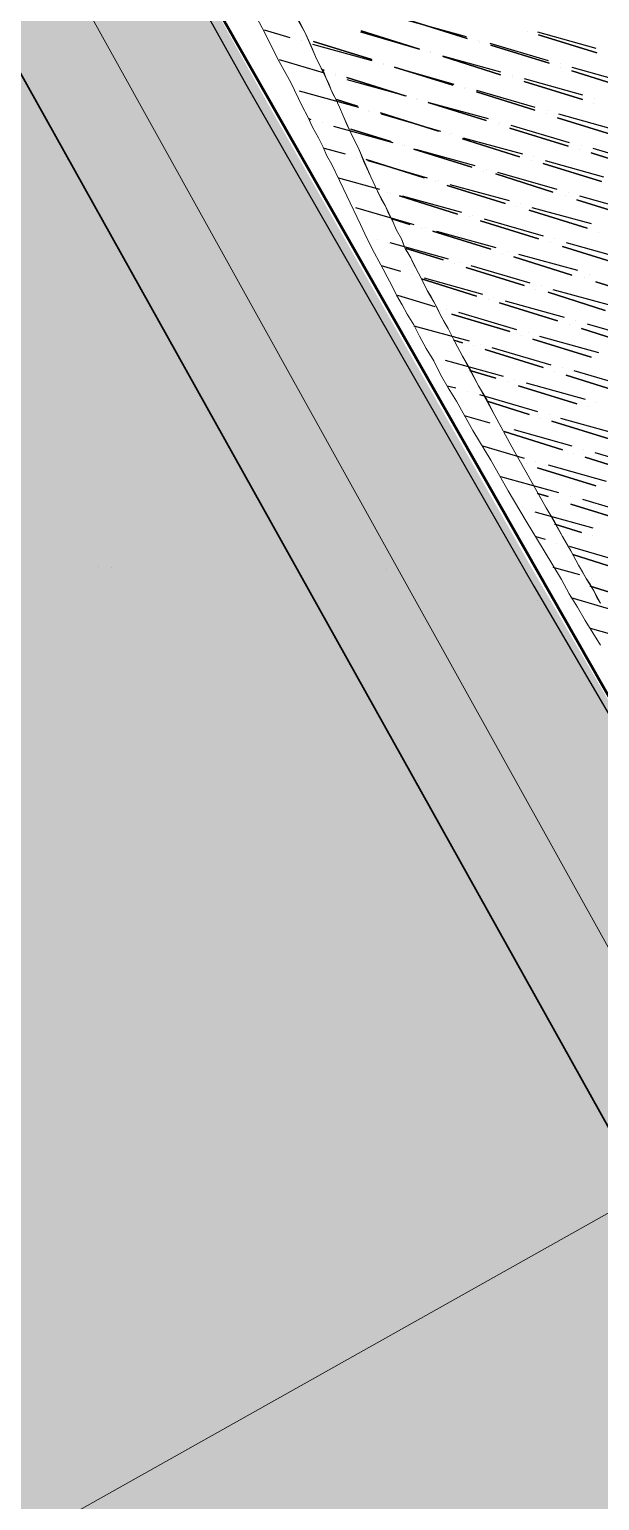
# Model space of a CAD drawing. Header units: millimetres. Extents: x -5841 to 140562, y 1006 to 102310.
# Drawn here: x 102873 to 103506, y 36727 to 38359 of the extents above; entities that cross this region are included whole.
import ezdxf

# ---------------------------------------------------------------- set-up
doc = ezdxf.new("R2010")
doc.units = ezdxf.units.MM
doc.header["$LTSCALE"] = 10
doc.layers.add('PDF18_0', color=7, linetype='Continuous')
doc.layers.add('PDF18_WALLS', color=7, linetype='Continuous')
for name, color, linetype, true_color in [('PDF18_1_DRAWING', 72, 'Continuous', 0x5cb800), ('PDF18_KD - WALL - LOADBEARING', 253, 'Continuous', 0xc0ab87), ('PDF18_SURVEY_POINTS', 251, 'Continuous', 0x636466)]:
    doc.layers.add(name, color=color, linetype=linetype, true_color=true_color)

msp = doc.modelspace()

# ---------------------------------------------------------------- linework, layer by layer
at = {"layer": 'PDF18_0', "color": 1, "lineweight": 60}
msp.add_lwpolyline([(105335.9, 37880.8), (103841.6, 37047.9), (102962.1, 38592), (102793.8, 38887.2), (102962.1, 38592), (103841.6, 37047.9), (105335.9, 37880.8), (103841.6, 37047.9), (102962.1, 38592), (102793.8, 38887.2), (102543, 39452.4), (95831.2, 38675.6), (95818.5, 38660.8), (91849.9, 37215.1)], dxfattribs=at)
at = {"layer": 'PDF18_0', "lineweight": 0}
for points in [[(103103.9, 38412.1), (103134.6, 38354.9), (103148.4, 38326.3), (103163.2, 38299.9), (103175.9, 38273.4), (103182.2, 38261.8), (103187.5, 38250.1), (103193.9, 38238.5), (103199.2, 38227.9), (103203.4, 38218.4), (103208.7, 38208.9), (103217.2, 38190.9), (103225.6, 38173.9), (103240.5, 38142.2), (103247.9, 38126.3), (103256.3, 38110.4), (103265.8, 38092.5), (103270.1, 38084), (103275.4, 38074.5), (103280.7, 38063.9), (103287, 38053.3), (103292.3, 38042.7), (103299.7, 38031.1), (103306.1, 38018.4), (103313.5, 38004.6), (103321.9, 37990.9), (103329.3, 37976), (103337.8, 37961.2), (103347.3, 37946.4), (103365.3, 37913.6), (103385.4, 37880.8), (103404.5, 37846.9), (103424.6, 37813.1), (103444.7, 37780.3), (103463.8, 37748.5), (103472.2, 37732.6), (103481.7, 37717.8), (103490.2, 37703), (103498.7, 37689.2), (103507.1, 37675.5)], [(103165.3, 38382.4), (103179.1, 38354.9), (103190.7, 38328.5), (103197.1, 38315.8), (103202.4, 38304.1), (103207.6, 38292.5), (103212.9, 38281.9), (103217.2, 38272.4), (103221.4, 38262.8), (103229.9, 38243.8), (103238.3, 38226.9), (103252.1, 38195.1), (103259.5, 38179.2), (103268, 38163.4), (103276.4, 38145.4), (103280.7, 38135.8), (103286, 38126.3), (103290.2, 38115.7), (103296.5, 38105.2), (103301.8, 38094.6), (103308.2, 38081.9), (103314.5, 38069.2), (103321.9, 38056.5), (103329.3, 38041.7), (103337.8, 38026.8), (103345.2, 38012), (103353.7, 37996.2), (103371.7, 37963.3), (103389.7, 37930.5), (103408.7, 37895.6), (103427.8, 37861.7), (103446.8, 37827.9), (103464.8, 37796.1), (103474.3, 37780.3), (103482.8, 37764.4), (103491.3, 37749.6), (103499.7, 37735.8), (103507.1, 37722.1)], [(103171.7, 38367.6), (103179.1, 38354.9), (103185.4, 38341.2), (103190.7, 38328.5), (103197.1, 38315.8), (103200.2, 38310.5), (103202.4, 38304.1), (103205.5, 38298.8), (103207.6, 38292.5), (103209.8, 38287.2), (103212.9, 38281.9), (103217.2, 38272.4), (103221.4, 38262.8), (103225.6, 38253.3), (103229.9, 38243.8), (103234.1, 38235.3), (103238.3, 38226.9), (103241.5, 38219.5), (103244.7, 38211), (103252.1, 38195.1), (103259.5, 38179.2), (103263.7, 38170.8), (103268, 38163.4), (103272.2, 38153.8), (103276.4, 38145.4), (103280.7, 38135.8), (103286, 38126.3), (103288.1, 38121), (103290.2, 38115.7), (103293.4, 38110.4), (103296.5, 38105.2), (103298.7, 38099.9), (103301.8, 38094.6), (103305, 38088.2), (103308.2, 38081.9), (103311.4, 38075.5), (103314.5, 38069.2), (103318.8, 38062.8), (103321.9, 38056.5), (103326.2, 38049.1), (103329.3, 38041.7), (103333.6, 38034.3), (103337.8, 38026.8), (103345.2, 38012), (103353.7, 37996.2), (103363.2, 37980.3), (103371.7, 37963.3), (103381.2, 37947.5), (103389.7, 37930.5), (103408.7, 37895.6), (103427.8, 37861.7), (103437.3, 37844.8), (103446.8, 37827.9), (103456.3, 37812), (103464.8, 37796.1), (103474.3, 37780.3), (103482.8, 37764.4), (103487, 37757), (103491.3, 37749.6), (103495.5, 37743.2), (103499.7, 37735.8), (103502.9, 37728.4), (103507.1, 37722.1)], [(103507.1, 37722.1), (103499.7, 37735.8), (103491.3, 37749.6), (103482.8, 37764.4), (103474.3, 37780.3), (103464.8, 37796.1), (103456.3, 37812), (103446.8, 37827.9), (103427.8, 37861.7), (103408.7, 37895.6), (103389.7, 37930.5), (103371.7, 37963.3), (103363.2, 37980.3), (103353.7, 37996.2), (103345.2, 38012), (103337.8, 38026.8), (103329.3, 38041.7), (103321.9, 38056.5), (103314.5, 38069.2), (103308.2, 38081.9), (103301.8, 38094.6), (103296.5, 38105.2), (103290.2, 38115.7), (103286, 38126.3), (103280.7, 38135.8), (103276.4, 38145.4), (103272.2, 38153.8), (103268, 38163.4), (103259.5, 38179.2), (103252.1, 38195.1), (103244.7, 38211), (103238.3, 38226.9), (103229.9, 38243.8), (103225.6, 38253.3), (103221.4, 38262.8), (103217.2, 38272.4), (103212.9, 38281.9), (103207.6, 38292.5), (103202.4, 38304.1), (103197.1, 38315.8), (103190.7, 38328.5), (103185.4, 38341.2), (103179.1, 38354.9), (103171.7, 38367.6)]]:
    msp.add_lwpolyline(points, dxfattribs=at)
at = {"layer": 'PDF18_0', "lineweight": 25}
for points in [[(103119.8, 38283), (103119.8, 38283)], [(102949.4, 37763.3), (102949.4, 37763.3)], [(103269, 37759.1), (103269, 37759.1)], [(103437.3, 37725.2), (103437.3, 37725.2)]]:
    msp.add_lwpolyline(points, dxfattribs=at)
at = {"layer": 'PDF18_1_DRAWING', "lineweight": 25}
for points in [[(103293.4, 38368.7), (103357.9, 38350.7)], [(103295.5, 38368.7), (103359, 38348.6)], [(103133.6, 38358.1), (103162.1, 38349.6)], [(103240.5, 38356), (103306.1, 38336.9), (103241.5, 38357), (103306.1, 38336.9), (103241.5, 38357)], [(103425.7, 38356), (103425.7, 38356)], [(103425.7, 38356), (103425.7, 38356)], [(103425.7, 38356), (103425.7, 38356)], [(103437.3, 38356), (103501.9, 38338)], [(103438.4, 38352.8), (103502.9, 38332.7)], [(103174.8, 38346.5), (103174.8, 38346.5)], [(103187.5, 38342.2), (103253.2, 38324.2)], [(103188.6, 38345.4), (103253.2, 38325.3)], [(103318.8, 38333.8), (103318.8, 38333.8)], [(103371.7, 38346.5), (103371.7, 38346.5)], [(103372.7, 38344.3), (103372.7, 38344.3)], [(103372.7, 38344.3), (103372.7, 38344.3)], [(103372.7, 38344.3), (103372.7, 38344.3)], [(103384.4, 38343.3), (103448.9, 38324.2)], [(103385.4, 38341.2), (103450, 38321.1)], [(103150.5, 38325.3), (103200.2, 38310.5)], [(103265.8, 38321.1), (103265.8, 38321.1)], [(103265.8, 38321.1), (103265.8, 38321.1)], [(103265.8, 38321.1), (103265.8, 38321.1)], [(103265.8, 38320), (103265.8, 38320)], [(103318.8, 38332.7), (103318.8, 38332.7)], [(103318.8, 38332.7), (103318.8, 38332.7)], [(103318.8, 38332.7), (103318.8, 38332.7)], [(103331.5, 38329.5), (103396, 38311.5)], [(103332.5, 38328.5), (103396, 38308.4)], [(103462.7, 38321.1), (103462.7, 38321.1)], [(103198.1, 38313.6), (103200.2, 38313.6)], [(103212.9, 38309.4), (103212.9, 38309.4)], [(103212.9, 38309.4), (103212.9, 38309.4)], [(103212.9, 38309.4), (103212.9, 38309.4)], [(103212.9, 38307.3), (103212.9, 38307.3)], [(103225.6, 38305.2), (103290.2, 38285.1)], [(103225.6, 38303.1), (103291.2, 38285.1)], [(103343.1, 38296.7), (103278.5, 38316.8), (103343.1, 38296.7), (103278.5, 38316.8), (103344.2, 38297.8)], [(103409.8, 38307.3), (103409.8, 38307.3)], [(103409.8, 38305.2), (103409.8, 38305.2)], [(103409.8, 38305.2), (103409.8, 38305.2)], [(103409.8, 38305.2), (103409.8, 38305.2)], [(103422.5, 38304.1), (103487, 38286.1)], [(103422.5, 38300.9), (103487, 38280.8)], [(103462.7, 38316.8), (103462.7, 38316.8)], [(103462.7, 38316.8), (103462.7, 38316.8)], [(103462.7, 38316.8), (103462.7, 38316.8)], [(103475.4, 38316.8), (103540, 38298.8)], [(103475.4, 38312.6), (103540, 38292.5)], [(103172.7, 38290.4), (103238.3, 38272.4)], [(103355.8, 38293.5), (103355.8, 38293.5)], [(103355.8, 38293.5), (103355.8, 38293.5)], [(103355.8, 38293.5), (103355.8, 38293.5)], [(103356.9, 38294.6), (103356.9, 38294.6)], [(103369.6, 38291.4), (103434.1, 38272.4)], [(103369.6, 38289.3), (103434.1, 38269.2)], [(103214, 38280.8), (103237.3, 38273.4)], [(103250, 38269.2), (103250, 38269.2)], [(103250, 38269.2), (103250, 38269.2)], [(103250, 38269.2), (103250, 38269.2)], [(103302.9, 38280.8), (103302.9, 38280.8)], [(103302.9, 38280.8), (103302.9, 38280.8)], [(103302.9, 38280.8), (103302.9, 38280.8)], [(103303.9, 38281.9), (103303.9, 38281.9)], [(103315.6, 38277.7), (103380.1, 38257.6)], [(103316.6, 38277.7), (103382.3, 38259.7)], [(103447.9, 38269.2), (103447.9, 38269.2)], [(103499.7, 38276.6), (103499.7, 38276.6)], [(103499.7, 38276.6), (103499.7, 38276.6)], [(103499.7, 38276.6), (103499.7, 38276.6)], [(103500.8, 38281.9), (103500.8, 38281.9)], [(103183.3, 38259.7), (103185.4, 38258.6)], [(103198.1, 38255.4), (103198.1, 38255.4)], [(103251, 38268.1), (103251, 38268.1)], [(103262.7, 38266), (103327.2, 38245.9)], [(103263.7, 38265), (103329.3, 38245.9)], [(103393.9, 38253.3), (103393.9, 38253.3)], [(103393.9, 38253.3), (103393.9, 38253.3)], [(103393.9, 38253.3), (103393.9, 38253.3)], [(103395, 38255.4), (103395, 38255.4)], [(103407.7, 38252.3), (103472.2, 38233.2)], [(103446.8, 38265), (103446.8, 38265)], [(103446.8, 38265), (103446.8, 38265)], [(103446.8, 38265), (103446.8, 38265)], [(103459.5, 38260.7), (103524.1, 38240.6)], [(103460.6, 38265), (103525.1, 38247)], [(103210.8, 38251.2), (103276.4, 38233.2)], [(103229.9, 38248), (103274.3, 38234.3)], [(103339.9, 38241.7), (103339.9, 38241.7)], [(103339.9, 38241.7), (103339.9, 38241.7)], [(103339.9, 38241.7), (103339.9, 38241.7)], [(103342, 38242.7), (103342, 38242.7)], [(103353.7, 38237.4), (103417.2, 38217.3)], [(103354.7, 38238.5), (103420.4, 38220.5)], [(103406.6, 38249.1), (103471.2, 38229)], [(103200.2, 38226.9), (103223.5, 38220.5)], [(103287, 38230), (103287, 38230)], [(103287, 38230), (103287, 38230)], [(103287, 38230), (103287, 38230)], [(103289.1, 38230), (103289.1, 38230)], [(103299.7, 38225.8), (103364.3, 38205.7)], [(103301.8, 38225.8), (103367.4, 38207.8)], [(103483.9, 38225.8), (103483.9, 38225.8)], [(103483.9, 38225.8), (103483.9, 38225.8)], [(103483.9, 38225.8), (103483.9, 38225.8)], [(103486, 38230), (103486, 38230)], [(103496.6, 38221.6), (103561.1, 38201.5)], [(103498.7, 38226.9), (103563.2, 38207.8)], [(103236.2, 38216.3), (103236.2, 38216.3)], [(103246.8, 38214.2), (103311.4, 38194.1)], [(103248.9, 38213.1), (103314.5, 38194.1)], [(103380.1, 38203.6), (103380.1, 38203.6)], [(103430.9, 38213.1), (103430.9, 38213.1)], [(103430.9, 38213.1), (103430.9, 38213.1)], [(103430.9, 38213.1), (103430.9, 38213.1)], [(103433.1, 38217.3), (103433.1, 38217.3)], [(103443.6, 38209.9), (103508.2, 38189.8)], [(103445.8, 38213.1), (103510.3, 38195.1)], [(103216.1, 38194.1), (103261.6, 38181.4)], [(103324.1, 38189.8), (103324.1, 38189.8)], [(103324.1, 38189.8), (103324.1, 38189.8)], [(103324.1, 38189.8), (103324.1, 38189.8)], [(103327.2, 38190.9), (103327.2, 38190.9)], [(103377, 38201.5), (103377, 38201.5)], [(103377, 38201.5), (103377, 38201.5)], [(103377, 38201.5), (103377, 38201.5)], [(103390.7, 38198.3), (103454.2, 38178.2)], [(103392.8, 38200.4), (103458.5, 38181.4)], [(103271.1, 38178.2), (103271.1, 38178.2)], [(103271.1, 38178.2), (103271.1, 38178.2)], [(103271.1, 38178.2), (103271.1, 38178.2)], [(103274.3, 38177.1), (103274.3, 38177.1)], [(103283.8, 38173.9), (103348.4, 38153.8)], [(103287, 38173.9), (103352.6, 38156)], [(103336.8, 38185.6), (103401.3, 38165.5)], [(103339.9, 38186.6), (103405.5, 38168.7)], [(103468, 38173.9), (103468, 38173.9)], [(103468, 38173.9), (103468, 38173.9)], [(103468, 38173.9), (103468, 38173.9)], [(103471.2, 38178.2), (103471.2, 38178.2)], [(103483.9, 38173.9), (103548.4, 38156)], [(103235.2, 38161.2), (103299.7, 38142.2)], [(103414, 38162.3), (103414, 38162.3)], [(103414, 38162.3), (103414, 38162.3)], [(103414, 38162.3), (103414, 38162.3)], [(103418.2, 38165.5), (103418.2, 38165.5)], [(103427.8, 38158.1), (103492.3, 38138)], [(103430.9, 38161.2), (103496.6, 38143.3)], [(103480.7, 38169.7), (103545.2, 38149.6)], [(103275.4, 38148.5), (103295.5, 38142.2)], [(103308.2, 38138), (103308.2, 38138)], [(103308.2, 38138), (103308.2, 38138)], [(103308.2, 38138), (103308.2, 38138)], [(103312.4, 38139), (103312.4, 38139)], [(103361.1, 38150.7), (103361.1, 38150.7)], [(103361.1, 38150.7), (103361.1, 38150.7)], [(103361.1, 38150.7), (103361.1, 38150.7)], [(103365.3, 38151.7), (103365.3, 38151.7)], [(103373.8, 38146.4), (103438.4, 38126.3)], [(103378, 38148.5), (103443.6, 38129.5)], [(103259.5, 38125.3), (103259.5, 38125.3)], [(103273.3, 38122.1), (103337.8, 38104.1)], [(103320.9, 38134.8), (103385.4, 38114.7)], [(103325.1, 38134.8), (103390.7, 38116.8)], [(103452.1, 38122.1), (103452.1, 38122.1)], [(103452.1, 38122.1), (103452.1, 38122.1)], [(103452.1, 38122.1), (103452.1, 38122.1)], [(103456.3, 38126.3), (103456.3, 38126.3)], [(103469, 38122.1), (103533.6, 38104.1)], [(103505, 38133.7), (103505, 38133.7)], [(103505, 38133.7), (103505, 38133.7)], [(103505, 38133.7), (103505, 38133.7)], [(103291.2, 38115.7), (103332.5, 38103)], [(103398.1, 38110.4), (103398.1, 38110.4)], [(103398.1, 38110.4), (103398.1, 38110.4)], [(103398.1, 38110.4), (103398.1, 38110.4)], [(103403.4, 38112.6), (103403.4, 38112.6)], [(103410.8, 38106.2), (103475.4, 38086.1)], [(103416.1, 38109.4), (103481.7, 38091.4)], [(103464.8, 38117.9), (103529.4, 38097.7)], [(103263.7, 38096.7), (103284.9, 38090.3)], [(103345.2, 38098.8), (103345.2, 38098.8)], [(103345.2, 38098.8), (103345.2, 38098.8)], [(103345.2, 38098.8), (103345.2, 38098.8)], [(103350.5, 38099.9), (103350.5, 38099.9)], [(103357.9, 38094.6), (103422.5, 38074.5)], [(103363.2, 38096.7), (103428.8, 38077.6)], [(103297.6, 38087.2), (103297.6, 38087.2)], [(103308.2, 38081.9), (103369.6, 38062.8)], [(103311.4, 38082.9), (103375.9, 38064.9)], [(103441.5, 38074.5), (103441.5, 38074.5)], [(103489.2, 38082.9), (103489.2, 38082.9)], [(103489.2, 38082.9), (103489.2, 38082.9)], [(103489.2, 38082.9), (103489.2, 38082.9)], [(103494.4, 38087.2), (103494.4, 38087.2)], [(103501.9, 38078.7), (103566.4, 38058.6)], [(103281.7, 38063.9), (103323, 38051.2)], [(103382.3, 38058.6), (103382.3, 38058.6)], [(103382.3, 38058.6), (103382.3, 38058.6)], [(103382.3, 38058.6), (103382.3, 38058.6)], [(103388.6, 38060.7), (103388.6, 38060.7)], [(103401.3, 38057.5), (103466.9, 38039.5)], [(103435.2, 38070.2), (103435.2, 38070.2)], [(103435.2, 38070.2), (103435.2, 38070.2)], [(103435.2, 38070.2), (103435.2, 38070.2)], [(103448.9, 38067.1), (103512.4, 38047)], [(103454.2, 38070.2), (103519.8, 38052.2)], [(103329.3, 38047), (103329.3, 38047)], [(103329.3, 38047), (103329.3, 38047)], [(103329.3, 38047), (103329.3, 38047)], [(103335.7, 38048), (103335.7, 38048)], [(103342, 38042.7), (103406.6, 38023.7)], [(103349.5, 38044.8), (103414, 38025.8)], [(103395, 38055.4), (103459.5, 38035.3)], [(103299.7, 38030), (103361.1, 38013.1)], [(103472.2, 38031.1), (103472.2, 38031.1)], [(103472.2, 38031.1), (103472.2, 38031.1)], [(103472.2, 38031.1), (103472.2, 38031.1)], [(103479.6, 38035.3), (103479.6, 38035.3)], [(103486, 38026.8), (103549.5, 38006.7)], [(103492.3, 38032.1), (103557.9, 38013.1)], [(103344.2, 38014.1), (103353.7, 38011)], [(103366.4, 38007.8), (103366.4, 38007.8)], [(103366.4, 38007.8), (103366.4, 38007.8)], [(103366.4, 38007.8), (103366.4, 38007.8)], [(103373.8, 38008.9), (103373.8, 38008.9)], [(103419.3, 38019.4), (103419.3, 38019.4)], [(103419.3, 38019.4), (103419.3, 38019.4)], [(103419.3, 38019.4), (103419.3, 38019.4)], [(103426.7, 38022.6), (103426.7, 38022.6)], [(103432, 38015.2), (103496.6, 37995.1)], [(103439.4, 38018.4), (103505, 38000.4)], [(103320.9, 37996.2), (103320.9, 37996.2)], [(103334.6, 37991.9), (103399.2, 37973.9)], [(103379.1, 38003.6), (103443.6, 37983.5)], [(103386.5, 38005.7), (103452.1, 37986.6)], [(103362.2, 37980.3), (103390.7, 37971.8)], [(103456.3, 37979.2), (103456.3, 37979.2)], [(103456.3, 37979.2), (103456.3, 37979.2)], [(103456.3, 37979.2), (103456.3, 37979.2)], [(103464.8, 37983.5), (103464.8, 37983.5)], [(103469, 37975), (103533.6, 37954.9)], [(103477.5, 37980.3), (103543.1, 37961.2)], [(103336.8, 37963.3), (103346.3, 37961.2)], [(103403.4, 37967.6), (103403.4, 37967.6)], [(103403.4, 37967.6), (103403.4, 37967.6)], [(103403.4, 37967.6), (103403.4, 37967.6)], [(103411.9, 37970.8), (103411.9, 37970.8)], [(103416.1, 37963.3), (103480.7, 37943.2)], [(103424.6, 37966.5), (103490.2, 37948.5)], [(103359, 37957), (103359, 37957)], [(103372.7, 37953.8), (103437.3, 37934.8)], [(103381.2, 37946.4), (103427.8, 37931.6)], [(103502.9, 37944.3), (103502.9, 37944.3)], [(103355.8, 37930.5), (103384.4, 37922.1)], [(103440.5, 37927.4), (103440.5, 37927.4)], [(103440.5, 37927.4), (103440.5, 37927.4)], [(103440.5, 37927.4), (103440.5, 37927.4)], [(103450, 37931.6), (103450, 37931.6)], [(103462.7, 37927.4), (103528.3, 37909.4)], [(103493.4, 37940.1), (103493.4, 37940.1)], [(103493.4, 37940.1), (103493.4, 37940.1)], [(103493.4, 37940.1), (103493.4, 37940.1)], [(103397.1, 37918.9), (103397.1, 37918.9)], [(103400.3, 37912.5), (103464.8, 37892.4)], [(103410.8, 37914.7), (103475.4, 37896.7)], [(103453.2, 37924.2), (103517.7, 37904.1)], [(103375.9, 37896.7), (103422.5, 37882.9)], [(103435.2, 37879.7), (103435.2, 37879.7)], [(103477.5, 37888.2), (103477.5, 37888.2)], [(103477.5, 37888.2), (103477.5, 37888.2)], [(103477.5, 37888.2), (103477.5, 37888.2)], [(103488.1, 37892.4), (103488.1, 37892.4)], [(103490.2, 37884), (103554.8, 37863.9)], [(103500.8, 37889.3), (103566.4, 37870.2)], [(103396, 37862.8), (103460.6, 37844.8)], [(103424.6, 37876.6), (103424.6, 37876.6)], [(103424.6, 37876.6), (103424.6, 37876.6)], [(103424.6, 37876.6), (103424.6, 37876.6)], [(103437.3, 37872.3), (103501.9, 37852.2)], [(103448.9, 37875.5), (103513.5, 37857.5)], [(103420.4, 37827.9), (103420.4, 37827.9)], [(103437.3, 37843.8), (103448.9, 37840.6)], [(103461.6, 37836.3), (103461.6, 37836.3)], [(103461.6, 37836.3), (103461.6, 37836.3)], [(103461.6, 37836.3), (103461.6, 37836.3)], [(103473.3, 37840.6), (103473.3, 37840.6)], [(103474.3, 37832.1), (103538.9, 37812)], [(103487, 37837.4), (103551.6, 37818.4)], [(103434.1, 37823.6), (103498.7, 37805.7)], [(103435.2, 37796.1), (103445.8, 37793)], [(103456.3, 37809.9), (103486, 37800.4)], [(103498.7, 37797.2), (103498.7, 37797.2)], [(103498.7, 37797.2), (103498.7, 37797.2)], [(103498.7, 37797.2), (103498.7, 37797.2)], [(103458.5, 37788.7), (103458.5, 37788.7)], [(103472.2, 37785.5), (103536.8, 37766.5)], [(103476.5, 37776), (103523, 37761.2)], [(103454.2, 37762.3), (103483.9, 37753.8)], [(103496.6, 37749.6), (103496.6, 37749.6)], [(103495.5, 37741.1), (103560.1, 37721)], [(103474.3, 37728.4), (103522, 37714.6)], [(103495.5, 37694.5), (103560.1, 37676.5)]]:
    msp.add_lwpolyline(points, dxfattribs=at)
for points in [[(103359, 38348.6), (103295.5, 38368.7)], [(103502.9, 38332.7), (103438.4, 38352.8)], [(103253.2, 38325.3), (103188.6, 38345.4)], [(103450, 38321.1), (103385.4, 38341.2)], [(103396, 38308.4), (103332.5, 38328.5)], [(103200.2, 38313.6), (103198.1, 38313.6)], [(103290.2, 38285.1), (103225.6, 38305.2)], [(103487, 38280.8), (103422.5, 38300.9)], [(103540, 38292.5), (103475.4, 38312.6)], [(103434.1, 38269.2), (103369.6, 38289.3)], [(103237.3, 38273.4), (103214, 38280.8)], [(103380.1, 38257.6), (103315.6, 38277.7)], [(103327.2, 38245.9), (103262.7, 38266)], [(103524.1, 38240.6), (103459.5, 38260.7)], [(103274.3, 38234.3), (103229.9, 38248)], [(103417.2, 38217.3), (103353.7, 38237.4)], [(103471.2, 38229), (103406.6, 38249.1)], [(103364.3, 38205.7), (103299.7, 38225.8)], [(103561.1, 38201.5), (103496.6, 38221.6)], [(103311.4, 38194.1), (103246.8, 38214.2)], [(103508.2, 38189.8), (103443.6, 38209.9)], [(103454.2, 38178.2), (103390.7, 38198.3)], [(103348.4, 38153.8), (103283.8, 38173.9)], [(103401.3, 38165.5), (103336.8, 38185.6)], [(103492.3, 38138), (103427.8, 38158.1)], [(103545.2, 38149.6), (103480.7, 38169.7)], [(103295.5, 38142.2), (103275.4, 38148.5)], [(103438.4, 38126.3), (103373.8, 38146.4)], [(103385.4, 38114.7), (103320.9, 38134.8)], [(103332.5, 38103), (103291.2, 38115.7)], [(103475.4, 38086.1), (103410.8, 38106.2)], [(103529.4, 38097.7), (103464.8, 38117.9)], [(103422.5, 38074.5), (103357.9, 38094.6)], [(103369.6, 38062.8), (103308.2, 38081.9)], [(103566.4, 38058.6), (103501.9, 38078.7)], [(103512.4, 38047), (103448.9, 38067.1)], [(103406.6, 38023.7), (103342, 38042.7)], [(103459.5, 38035.3), (103395, 38055.4)], [(103549.5, 38006.7), (103486, 38026.8)], [(103353.7, 38011), (103344.2, 38014.1)], [(103496.6, 37995.1), (103432, 38015.2)], [(103443.6, 37983.5), (103379.1, 38003.6)], [(103390.7, 37971.8), (103362.2, 37980.3)], [(103533.6, 37954.9), (103469, 37975)], [(103480.7, 37943.2), (103416.1, 37963.3)], [(103427.8, 37931.6), (103381.2, 37946.4)], [(103464.8, 37892.4), (103400.3, 37912.5)], [(103517.7, 37904.1), (103453.2, 37924.2)], [(103554.8, 37863.9), (103490.2, 37884)], [(103501.9, 37852.2), (103437.3, 37872.3)], [(103448.9, 37840.6), (103437.3, 37843.8)], [(103538.9, 37812), (103474.3, 37832.1)], [(103486, 37800.4), (103456.3, 37809.9)], [(103523, 37761.2), (103476.5, 37776)], [(103560.1, 37721), (103495.5, 37741.1)]]:
    msp.add_lwpolyline(points, close=True, dxfattribs=at)
at = {"layer": 'PDF18_KD - WALL - LOADBEARING', "color": 252, "lineweight": 0, "true_color": 0x939598}
msp.add_lwpolyline([(97648.4, 33753.4), (99388.2, 34733.4), (100440.2, 35320.8), (102180, 36296.5), (103640.5, 37115.6), (103283.8, 37757), (102480.6, 39202.6)], dxfattribs=at)
at = {"layer": 'PDF18_KD - WALL - LOADBEARING', "color": 252, "true_color": 0x939598, "transparency": 33554559}
for points in [[(102789.6, 38901), (102647.8, 38901), (103134.6, 38281.9)], [(102647.8, 38901), (103134.6, 38281.9), (102991.7, 38281.9)], [(103134.6, 38281.9), (102991.7, 38281.9), (103433.1, 37757)], [(102991.7, 38281.9), (103433.1, 37757), (103283.8, 37757)], [(103433.1, 37757), (103283.8, 37757), (103452.1, 37724.2)], [(103283.8, 37757), (103452.1, 37724.2), (103301.8, 37724.2)], [(103452.1, 37724.2), (103301.8, 37724.2), (103749.5, 37211.9)], [(103301.8, 37724.2), (103749.5, 37211.9), (103586.5, 37211.9)], [(103639.4, 37115.6), (103759, 37002.4), (103437.3, 37002.4)], [(103437.3, 37002.4), (102787.5, 36459.5), (102471.1, 36459.5)], [(103759, 37002.4), (103437.3, 37002.4), (102787.5, 36459.5)], [(103588.6, 36907.2), (103232, 36459.5), (102787.5, 36459.5)], [(103996.1, 36907.2), (103588.6, 36907.2), (103232, 36459.5)]]:
    msp.add_solid(points, dxfattribs=at)
at = {"layer": 'PDF18_KD - WALL - LOADBEARING', "color": 7, "true_color": 0xfdfce3, "transparency": 33554559}
for points in [[(102889.1, 38467.1), (96092.6, 38467.1), (103640.5, 37115.6)], [(96092.6, 38467.1), (103640.5, 37115.6), (96206.9, 37115.6)], [(103640.5, 37115.6), (96206.9, 37115.6), (103330.4, 36942.1)], [(96206.9, 37115.6), (103330.4, 36942.1), (96221.8, 36942.1)], [(96221.8, 36942.1), (103307.1, 36928.3), (96075.7, 36928.3)], [(103330.4, 36942.1), (96221.8, 36942.1), (103307.1, 36928.3)], [(103307.1, 36928.3), (96075.7, 36928.3), (98831.5, 34417)], [(104034.2, 36928.3), (104585.6, 36267.9), (102884.9, 36267.9)]]:
    msp.add_solid(points, dxfattribs=at)
at = {"layer": 'PDF18_SURVEY_POINTS', "lineweight": 25}
for points in [[(103134.6, 38281.9), (103134.6, 38281.9)], [(103134.6, 38281.9), (103134.6, 38281.9)], [(103134.6, 38281.9), (103134.6, 38281.9)], [(103166.4, 37967.6), (103166.4, 37967.6)], [(103166.4, 37967.6), (103166.4, 37967.6)], [(103166.4, 37967.6), (103166.4, 37967.6)], [(102964.2, 37762.3), (102964.2, 37762.3)], [(102964.2, 37762.3), (102964.2, 37762.3)], [(102964.2, 37762.3), (102964.2, 37762.3)], [(103283.8, 37757), (103283.8, 37757)], [(103283.8, 37757), (103283.8, 37757)], [(103283.8, 37757), (103283.8, 37757)], [(103452.1, 37724.2), (103452.1, 37724.2)], [(103452.1, 37724.2), (103452.1, 37724.2)], [(103452.1, 37724.2), (103452.1, 37724.2)]]:
    msp.add_lwpolyline(points, dxfattribs=at)
at = {"layer": 'PDF18_WALLS', "lineweight": 25}
msp.add_lwpolyline([(96072.5, 38460.7), (97052.5, 38590.9), (98250.5, 38758.1), (98978.7, 38824.8), (100394.7, 38991), (102626.6, 39235.4), (102767.4, 38916.9), (103113.5, 38297.8), (103433.1, 37741.1), (103732.6, 37229.9), (103824.6, 37067)], dxfattribs=at)
at = {"layer": 'PDF18_WALLS', "lineweight": 30}
msp.add_lwpolyline([(95768.8, 38413.1), (98256.9, 38753.9), (98985, 38819.5), (100401, 38982.5), (102369.5, 39194.2), (103726.2, 36764.3), (103822.5, 36818.3)], dxfattribs=at)

doc.saveas('drawing.dxf')
